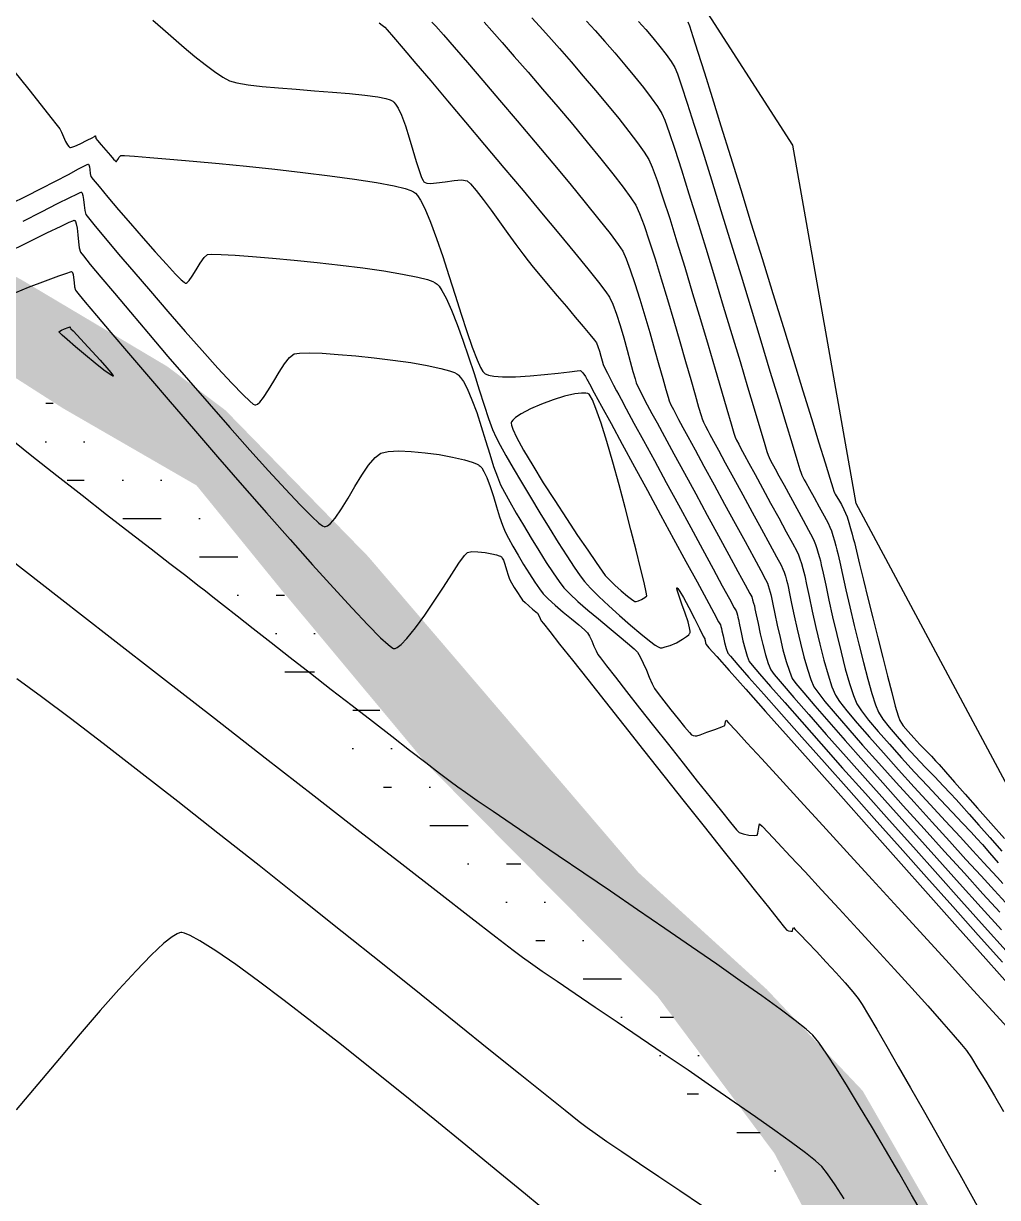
# Model space of a CAD drawing. Header units: metres. Extents: x 708941 to 724052, y 5405153 to 5413472.
# Drawn here: x 709587.8 to 709683, y 5411877.4 to 5411992.1 of the extents above; entities that cross this region are included whole.
import ezdxf

# ---------------------------------------------------------------- set-up
doc = ezdxf.new("R2010")
doc.units = ezdxf.units.M
doc.header["$LTSCALE"] = 12.7
doc.header["$MEASUREMENT"] = 0
for name, color, linetype in [('CONT-MJR1', 252, 'Continuous'), ('CONT-MNR1', 251, 'Continuous'), ('contornos2', 7, 'Continuous'), ('rio', 251, 'Continuous')]:
    doc.layers.add(name, color=color, linetype=linetype)

msp = doc.modelspace()

# ---------------------------------------------------------------- hatches: boundary and pattern name
at = {"layer": 'rio'}
h = msp.add_hatch(dxfattribs=at)
h.set_pattern_fill('MUDST', color=256, scale=15, style=0)
h.paths.add_polyline_path([(709010.72, 5411936.38), (709004.98, 5411946.45), (709001.25, 5411958.08), (708996.13, 5411975.99), (709012.7, 5411962.98), (709030.78, 5411956.49), (709044.53, 5411951.18), (709074.83, 5411950.28), (709089.61, 5411951.82), (709102.43, 5411952.02), (709123.56, 5411954.63), (709134.73, 5411956.95), (709145.4, 5411956.95), (709168.41, 5411955.62), (709183.3, 5411955.53), (709187.67, 5411955.43), (709193.87, 5411958.4), (709194.56, 5411957.99), (709200.68, 5411965.39), (709203.1, 5411977.2), (709205.58, 5411984.02), (709211.33, 5411990.28), (709223.71, 5411994.78), (709231.07, 5411997.27), (709241.21, 5411994.8), (709265.58, 5411997.08), (709286.39, 5412000.38), (709297.9, 5412001.91), (709315.21, 5411997.24), (709326.72, 5411992.03), (709345.09, 5411985.93), (709355.27, 5411979.45), (709376.46, 5411975.37), (709391.72, 5411975.3), (709413.08, 5411978.61), (709438.83, 5411980.92), (709461.63, 5411986.21), (709475.6, 5411989.01), (709492.86, 5411992.74), (709503.45, 5411993.79), (709515.24, 5411993.79), (709532.63, 5411987.71), (709547.37, 5411983.51), (709564.71, 5411977.95), (709575.63, 5411973.62), (709587.68, 5411967.04), (709601.87, 5411958.6), (709607.56, 5411954.31), (709621.49, 5411940.03), (709647.9, 5411909.14), (709660.4, 5411897.76), (709669.81, 5411887.81), (709676.49, 5411876.15), (709682.2, 5411869.04), (709705.75, 5411878.05), (709736, 5411893.04), (709750.64, 5411899.41), (709758.05, 5411906.33), (709764.85, 5411916.27), (709770.13, 5411926.57), (709778.25, 5411949.25), (709785.66, 5411970.64), (709786.5, 5411979.16), (709785.1, 5411992.95), (709785.1, 5412008.74), (709787.55, 5412022.89), (709795.83, 5412039.06), (709803.3, 5412045.65), (709812.9, 5412054.28), (709814.49, 5412059.03), (709815.9, 5412060.78), (709822.13, 5412063.75), (709825.31, 5412072.01), (709847.55, 5412106.6), (709866.9, 5412128.06), (709875.05, 5412136.05), (709882.93, 5412155.32), (709888.97, 5412168.35), (709893.2, 5412182.51), (709907.24, 5412209.92), (709938.47, 5412236.97), (709971.6, 5412250.13), (709991.71, 5412252.94), (710005.1, 5412261.1), (710014.56, 5412263.33), (710040.82, 5412267.64), (710057.91, 5412266.41), (710076.56, 5412261.93), (710102.9, 5412255.3), (710112.79, 5412247.31), (710119.45, 5412240.72), (710131.28, 5412231.78), (710145.37, 5412209.63), (710149.4, 5412194.25), (710150.27, 5412166.43), (710139.83, 5412142.28), (710130.23, 5412129.69), (710126.33, 5412121.71), (710117.73, 5412100.96), (710114.13, 5412096.47), (710111.94, 5412085.44), (710111.94, 5412063.54), (710117.58, 5412054.18), (710137.74, 5412018.92), (710146.76, 5412008.05), (710171.4, 5411997.24), (710179.97, 5411993.95), (710184.25, 5412001.58), (710190.69, 5412018), (710194.77, 5412034.37), (710197.31, 5412050.49), (710197.31, 5412064.26), (710199.32, 5412079.72), (710201.37, 5412092.19), (710205.73, 5412098.48), (710214.95, 5412120.36), (710219.48, 5412128.98), (710230.13, 5412139.36), (710235.6, 5412142.44), (710241.85, 5412140.68), (710250.27, 5412138.84), (710280.27, 5412139.46), (710296.04, 5412143.18), (710311.35, 5412143.18), (710329.27, 5412144.22), (710333.88, 5412147.83), (710359.32, 5412147.31), (710368.97, 5412148.45), (710370.82, 5412151.38), (710390.46, 5412160.63), (710398.15, 5412171.03), (710408.65, 5412192.1), (710415.95, 5412204.58), (710425.69, 5412246.2), (710427.89, 5412275.36), (710429.04, 5412328.01), (710428.04, 5412335.01), (710422.46, 5412340.84), (710414.39, 5412351.33), (710395.98, 5412353.91), (710387.66, 5412360.04), (710378.34, 5412372.12), (710377.12, 5412383.36), (710377.12, 5412396.81), (710371.6, 5412397.8), (710368.77, 5412410.55), (710362.93, 5412436.03), (710362.93, 5412455.01), (710369.68, 5412482.49), (710374.05, 5412500.93), (710382.11, 5412513.13), (710396.48, 5412526.77), (710413.79, 5412540.1), (710438.62, 5412552.3), (710472.36, 5412570.37), (710507.51, 5412590.61), (710519.7, 5412579.46), (710499.92, 5412572.63), (710480.98, 5412561.98), (710445.54, 5412543.55), (710413.79, 5412532.5), (710411.05, 5412528.12), (710405.76, 5412520.43), (710394.25, 5412506.93), (710388.85, 5412494.92), (710386.47, 5412476.01), (710382.71, 5412446.17), (710388.72, 5412397.62), (710394.97, 5412383.05), (710398.02, 5412368.11), (710411.09, 5412363.15), (710426.51, 5412356), (710442.45, 5412348.49), (710447.05, 5412337.14), (710447.05, 5412315.92), (710441.78, 5412260.07), (710441.78, 5412194.92), (710437.48, 5412190.86), (710437.48, 5412179.96), (710422.82, 5412173.29), (710418.74, 5412164.82), (710409.45, 5412149.84), (710394.78, 5412136.49), (710379.86, 5412129.78), (710371.88, 5412127.03), (710311.73, 5412127.03), (710308.89, 5412124), (710254.14, 5412121.42), (710236.99, 5412126.6), (710229.16, 5412118.66), (710218.68, 5412095.96), (710213.59, 5412055.1), (710203.57, 5412019.88), (710201.34, 5412006.55), (710198.59, 5411993.54), (710194.4, 5411986.49), (710188.54, 5411983.77), (710175.67, 5411983.77), (710136.96, 5411996.55), (710120.35, 5412009.39), (710098.73, 5412043.32), (710098.73, 5412061.02), (710096.67, 5412091.87), (710100.83, 5412110.83), (710110.63, 5412117.13), (710123.77, 5412149.24), (710130.92, 5412166.36), (710128.79, 5412197.14), (710123.8, 5412211.38), (710113.15, 5412223.6), (710085.02, 5412238.46), (710058.13, 5412249.84), (710029.73, 5412249.84), (710015.06, 5412246.32), (710001.6, 5412242.56), (709992.04, 5412242.56), (709972.27, 5412238.6), (709963.64, 5412235.76), (709954.26, 5412232.26), (709954.26, 5412228.55), (709945.86, 5412220.35), (709925.83, 5412192.24), (709917.05, 5412177.32), (709899.37, 5412144.55), (709894.3, 5412133.07), (709891.48, 5412127.42), (709886.71, 5412118.47), (709886.71, 5412100.95), (709884.61, 5412095.01), (709863.2, 5412086.46), (709839.07, 5412054.84), (709818.25, 5412032.92), (709804.19, 5412017.18), (709804.19, 5411995.52), (709809.04, 5411990.11), (709796.13, 5411953.84), (709781.68, 5411916.41), (709768.27, 5411889.66), (709746.93, 5411879.08), (709713.1, 5411863.01), (709689.29, 5411855.41), (709697.02, 5411835.95), (709708.2, 5411825.46), (709725.86, 5411817.9), (709778.24, 5411813.93), (709792.75, 5411813.93), (709806.43, 5411818.64), (709820.66, 5411821.87), (709831.69, 5411824.63), (709853.8, 5411835.25), (709879.02, 5411846.88), (709921.68, 5411861.15), (709947.96, 5411871.32), (709969.09, 5411879.92), (709979.29, 5411886.02), (709982.27, 5411909.39), (709987.23, 5411923.13), (709997.03, 5411933.25), (710000.38, 5411927.93), (710000.38, 5411906.72), (709997.04, 5411893.11), (709991.96, 5411879.15), (709967.58, 5411866.46), (709951.2, 5411859.77), (709918.84, 5411852.05), (709894.39, 5411845.25), (709864.94, 5411830.28), (709840.16, 5411819.17), (709812.7, 5411811), (709801.26, 5411807.45), (709779.31, 5411803.47), (709766.14, 5411803.47), (709756.94, 5411797.7), (709737.23, 5411795.78), (709715.18, 5411796.68), (709708.1, 5411801.85), (709698.23, 5411815.71), (709693.86, 5411826.48), (709676.55, 5411857.93), (709667.66, 5411869.47), (709661.18, 5411881.7), (709649.81, 5411896.98), (709627.11, 5411919.87), (709613.01, 5411936.78), (709604.72, 5411946.98), (709591.67, 5411954.52), (709575.87, 5411964.64), (709557.6, 5411970.47), (709551.42, 5411973.23), (709538.02, 5411976.43), (709518.15, 5411979.68), (709504.01, 5411982), (709494.29, 5411985.04), (709479.8, 5411980.64), (709442.42, 5411967.64), (709425.43, 5411960.31), (709402.9, 5411951.24), (709383.6, 5411945.23), (709362.15, 5411938.26), (709331.55, 5411930.11), (709320.42, 5411924.96), (709306.56, 5411912.14), (709285.88, 5411895.62), (709279.31, 5411870.27), (709273.83, 5411857.41), (709264.69, 5411829.66), (709254.13, 5411801.64), (709246.31, 5411791.25), (709237.29, 5411777.87), (709219.52, 5411767.13), (709208.6, 5411765.29), (709203.92, 5411751.48), (709203.91, 5411735.92), (709205.94, 5411719.08), (709203.34, 5411708.78), (709199.33, 5411696.28), (709197.39, 5411684.19), (709189.35, 5411661.06), (709186.31, 5411649.66), (709173.04, 5411639.59), (709167.53, 5411621.08), (709166.78, 5411600.74), (709164.06, 5411585.63), (709162.73, 5411558.53), (709162.73, 5411546.6), (709165.95, 5411526.5), (709173.44, 5411512.03), (709050.6, 5411667.95), (709021.23, 5411751.02), (709026.33, 5411756.01), (709028.1, 5411762.18), (709028.65, 5411783.35), (709023.38, 5411795.31), (709011.24, 5411823.29), (709005.01, 5411832.77), (709001.76, 5411870.86)])
h = msp.add_hatch(dxfattribs=at)
h.set_pattern_fill('MUDST', color=256, scale=15, style=0)
h.paths.add_polyline_path([(709425.2, 5411955.82), (709442.88, 5411963.52), (709462.94, 5411969.54), (709485.24, 5411978.41), (709493.83, 5411978.89), (709501.22, 5411979.42), (709517.72, 5411975.24), (709542.17, 5411970.06), (709562.2, 5411965.02), (709577.39, 5411959.26), (709608.69, 5411934.19), (709625.72, 5411914.3), (709646.82, 5411893.84), (709660.3, 5411879.18), (709665.75, 5411865.66), (709677.74, 5411849.33), (709687.8, 5411834.29), (709693.56, 5411818.76), (709703.47, 5411808.4), (709695.28, 5411819.7), (709694.5, 5411824.66), (709694.77, 5411827.87), (709694.67, 5411831.32), (709690.93, 5411835.3), (709687.47, 5411838.69), (709683.66, 5411846.1), (709680.5, 5411850.4), (709679.16, 5411854.09), (709674.04, 5411861.34), (709672.3, 5411865.04), (709668.98, 5411868.64), (709665.09, 5411875.96), (709664.39, 5411879.95), (709659.8, 5411883.74), (709656.68, 5411887.12), (709651.38, 5411894.81), (709649.66, 5411899.45), (709636.62, 5411909.75), (709630.25, 5411917.48), (709627.36, 5411921.16), (709622.76, 5411924.84), (709613.2, 5411936.38), (709612.3, 5411939.97), (709608.41, 5411943.84), (709603.87, 5411948.27), (709597.38, 5411951.02), (709590.63, 5411955.05), (709584.87, 5411958.91), (709582.48, 5411962.67), (709582, 5411965.76), (709570.79, 5411966.09), (709567.32, 5411969.51), (709559.75, 5411970.07), (709552.12, 5411973.91), (709544.71, 5411977.5), (709533.84, 5411977.39), (709531.46, 5411977.23), (709522.1, 5411981.06), (709511.56, 5411981.29), (709508.53, 5411981.22), (709499.82, 5411985.01), (709492.76, 5411985.01), (709488.91, 5411985.11), (709480.96, 5411981.2), (709462.17, 5411974.36), (709458.72, 5411973.65), (709451.42, 5411973.65), (709447.62, 5411969.58), (709443.93, 5411969.97), (709436.32, 5411966.62), (709428.6, 5411962.37), (709421.11, 5411958.6), (709409.63, 5411953.25)])

# ---------------------------------------------------------------- linework, layer by layer
at = {"layer": 'CONT-MJR1', "flags": 128}
for points, elevation in [([(709600.46, 5411992.46), (709601.43, 5411991.59), (709602.46, 5411990.68), (709603.51, 5411989.78), (709604.56, 5411988.91), (709605.56, 5411988.11), (709606.48, 5411987.42), (709607.28, 5411986.88), (709607.94, 5411986.53), (709608.66, 5411986.33), (709609.75, 5411986.14), (709611.13, 5411985.98), (709612.72, 5411985.83), (709614.44, 5411985.7), (709616.23, 5411985.56), (709617.99, 5411985.43), (709619.67, 5411985.28), (709621.17, 5411985.12), (709622.43, 5411984.95), (709623.21, 5411984.79), (709623.64, 5411984.66), (709623.84, 5411984.56), (709623.91, 5411984.52), (709624, 5411984.44), (709624.17, 5411984.25), (709624.42, 5411983.85), (709624.74, 5411983.16), (709625.14, 5411982.12), (709625.51, 5411980.95), (709625.86, 5411979.75), (709626.19, 5411978.63), (709626.49, 5411977.67), (709626.7, 5411977.08), (709626.85, 5411976.78), (709626.94, 5411976.65), (709626.98, 5411976.62), (709627.05, 5411976.58), (709627.23, 5411976.53), (709627.59, 5411976.5), (709628.18, 5411976.54), (709629.02, 5411976.66), (709629.88, 5411976.78), (709630.62, 5411976.83), (709631.15, 5411976.75), (709631.5, 5411976.44), (709632.05, 5411975.81), (709632.73, 5411974.93), (709633.51, 5411973.88), (709634.33, 5411972.75), (709635.15, 5411971.61), (709635.92, 5411970.54), (709636.59, 5411969.62), (709637.12, 5411968.93), (709637.61, 5411968.32), (709638.29, 5411967.51), (709639.09, 5411966.56), (709639.97, 5411965.52), (709640.86, 5411964.46), (709641.73, 5411963.44), (709642.5, 5411962.51), (709643.15, 5411961.74), (709643.6, 5411961.18), (709643.8, 5411960.9), (709643.94, 5411960.56), (709644.08, 5411960.1), (709644.22, 5411959.6), (709644.34, 5411959.14), (709644.46, 5411958.79), (709644.61, 5411958.45), (709644.86, 5411957.96), (709645.15, 5411957.38), (709645.46, 5411956.78), (709645.75, 5411956.24), (709645.97, 5411955.82), (709646.2, 5411955.4), (709646.71, 5411954.45), (709647.45, 5411953.08), (709648.38, 5411951.37), (709649.45, 5411949.41), (709650.61, 5411947.28), (709651.81, 5411945.07), (709653.01, 5411942.87), (709654.15, 5411940.76), (709655.2, 5411938.84), (709656.09, 5411937.18), (709656.8, 5411935.89), (709657.26, 5411935.03), (709657.43, 5411934.71), (709657.5, 5411934.53), (709657.56, 5411934.3), (709657.62, 5411934.11), (709657.66, 5411933.87), (709657.77, 5411933.34), (709657.92, 5411932.62), (709658.11, 5411931.8), (709658.31, 5411930.98), (709658.52, 5411930.28), (709658.72, 5411929.78), (709659.01, 5411929.4), (709659.72, 5411928.58), (709660.79, 5411927.34), (709662.19, 5411925.75), (709663.86, 5411923.86), (709665.76, 5411921.71), (709667.85, 5411919.36), (709670.08, 5411916.86), (709672.4, 5411914.26), (709674.77, 5411911.61), (709677.14, 5411908.96), (709679.47, 5411906.35), (709681.71, 5411903.85), (709683.81, 5411901.51)], 235), ([(709642.83, 5411992.36), (709643.68, 5411991.43), (709644.61, 5411990.38), (709645.59, 5411989.25), (709646.57, 5411988.1), (709647.51, 5411986.95), (709648.39, 5411985.86), (709649.15, 5411984.87), (709649.76, 5411984.01), (709650.18, 5411983.33), (709650.46, 5411982.67), (709650.89, 5411981.48), (709651.44, 5411979.84), (709652.1, 5411977.81), (709652.83, 5411975.48), (709653.63, 5411972.91), (709654.47, 5411970.18), (709655.33, 5411967.35), (709656.19, 5411964.51), (709657.03, 5411961.73), (709657.83, 5411959.08), (709658.56, 5411956.63), (709659.21, 5411954.45), (709659.76, 5411952.62), (709660.18, 5411951.21), (709660.45, 5411950.29), (709660.56, 5411949.94), (709660.66, 5411949.71), (709660.81, 5411949.42), (709660.96, 5411949.13), (709661.08, 5411948.91), (709661.24, 5411948.61), (709661.62, 5411947.93), (709662.13, 5411946.99), (709662.74, 5411945.88), (709663.38, 5411944.71), (709664, 5411943.58), (709664.52, 5411942.61), (709664.9, 5411941.9), (709665.08, 5411941.54), (709665.2, 5411941.22), (709665.33, 5411940.81), (709665.46, 5411940.35), (709665.58, 5411939.93), (709665.67, 5411939.6), (709665.76, 5411939.23), (709665.93, 5411938.4), (709666.19, 5411937.22), (709666.51, 5411935.76), (709666.87, 5411934.13), (709667.27, 5411932.41), (709667.69, 5411930.69), (709668.11, 5411929.06), (709668.52, 5411927.61), (709668.9, 5411926.45), (709669.24, 5411925.64), (709669.68, 5411924.96), (709670.39, 5411924.05), (709671.32, 5411922.94), (709672.41, 5411921.69), (709673.61, 5411920.35), (709674.88, 5411918.97), (709676.17, 5411917.59), (709677.41, 5411916.26), (709678.56, 5411915.04), (709679.57, 5411913.97), (709680.39, 5411913.09), (709680.96, 5411912.47), (709681.5, 5411911.87), (709682.2, 5411911.06), (709683.05, 5411910.1)], 240), ([(709586.44, 5411965.59), (709588.3, 5411966.34), (709589.95, 5411966.98), (709591.28, 5411967.47), (709592.04, 5411967.74), (709592.39, 5411967.85), (709592.51, 5411967.88), (709592.54, 5411967.87), (709592.56, 5411967.85), (709592.61, 5411967.78), (709592.66, 5411967.61), (709592.71, 5411967.29), (709592.75, 5411966.82), (709592.8, 5411966.38), (709592.89, 5411966.07), (709592.9, 5411966.05), (709592.99, 5411965.93), (709593.25, 5411965.61), (709593.85, 5411964.89), (709594.94, 5411963.6), (709596.36, 5411961.92), (709598.07, 5411959.91), (709600.02, 5411957.63), (709602.15, 5411955.14), (709604.42, 5411952.5), (709606.78, 5411949.78), (709609.17, 5411947.02), (709611.55, 5411944.31), (709613.86, 5411941.68), (709616.06, 5411939.21), (709618.1, 5411936.96), (709619.91, 5411934.98), (709621.47, 5411933.34), (709622.7, 5411932.1), (709623.43, 5411931.43), (709623.81, 5411931.13), (709623.97, 5411931.05), (709624.03, 5411931.04), (709624.12, 5411931.05), (709624.33, 5411931.14), (709624.7, 5411931.42), (709625.28, 5411932.01), (709626.11, 5411933.05), (709627.01, 5411934.3), (709627.94, 5411935.67), (709628.84, 5411937.04), (709629.66, 5411938.31), (709630.36, 5411939.37), (709630.89, 5411940.12), (709631.19, 5411940.44), (709631.61, 5411940.51), (709632.22, 5411940.5), (709632.91, 5411940.43), (709633.58, 5411940.31), (709634.03, 5411940.2), (709634.29, 5411940.11), (709634.41, 5411940.06), (709634.45, 5411940.03), (709634.5, 5411939.99), (709634.58, 5411939.88), (709634.7, 5411939.66), (709634.84, 5411939.27), (709635.01, 5411938.73), (709635.16, 5411938.21), (709635.31, 5411937.83), (709635.5, 5411937.47), (709635.77, 5411937), (709636.07, 5411936.5), (709636.36, 5411936.07), (709636.57, 5411935.77), (709636.82, 5411935.53), (709637.18, 5411935.22), (709637.56, 5411934.9), (709637.87, 5411934.64), (709638.04, 5411934.49), (709638.16, 5411934.27), (709638.28, 5411933.99), (709638.38, 5411933.76), (709638.61, 5411933.47), (709639.23, 5411932.69), (709640.19, 5411931.47), (709641.44, 5411929.89), (709642.94, 5411928), (709644.63, 5411925.86), (709646.47, 5411923.54), (709648.4, 5411921.1), (709650.39, 5411918.6), (709652.37, 5411916.09), (709654.31, 5411913.65), (709656.15, 5411911.34), (709657.84, 5411909.21), (709659.34, 5411907.32), (709660.59, 5411905.75), (709661.55, 5411904.55), (709662.17, 5411903.78), (709662.4, 5411903.5), (709662.57, 5411903.45), (709662.8, 5411903.41), (709662.94, 5411903.42), (709662.99, 5411903.6), (709663.03, 5411903.77), (709663.22, 5411903.59), (709663.71, 5411903.09), (709664.43, 5411902.34), (709665.3, 5411901.42), (709666.25, 5411900.4), (709667.2, 5411899.35), (709668.09, 5411898.36), (709668.84, 5411897.49), (709669.37, 5411896.82), (709669.74, 5411896.24), (709670.36, 5411895.22), (709671.18, 5411893.83), (709672.17, 5411892.13), (709673.28, 5411890.2), (709674.48, 5411888.12), (709675.71, 5411885.94), (709676.96, 5411883.76), (709678.16, 5411881.62), (709679.29, 5411879.62), (709680.31, 5411877.81), (709681.17, 5411876.28)], 230), ([(709675.79, 5411875.58), (709674.59, 5411877.66), (709673.34, 5411879.82), (709672.05, 5411882.03), (709670.76, 5411884.2), (709669.51, 5411886.29), (709668.33, 5411888.23), (709667.25, 5411889.96), (709666.3, 5411891.41), (709665.51, 5411892.54), (709664.93, 5411893.26), (709664.29, 5411893.84), (709663.21, 5411894.69), (709661.74, 5411895.79), (709659.94, 5411897.09), (709657.85, 5411898.57), (709655.55, 5411900.18), (709653.07, 5411901.9), (709650.48, 5411903.68), (709647.82, 5411905.5), (709645.16, 5411907.31), (709642.55, 5411909.08), (709640.05, 5411910.78), (709637.7, 5411912.38), (709635.56, 5411913.83), (709633.7, 5411915.1), (709632.15, 5411916.15), (709630.99, 5411916.96), (709630.25, 5411917.48), (709629.51, 5411918.03), (709628.45, 5411918.84), (709627.11, 5411919.87), (709625.54, 5411921.08), (709623.79, 5411922.43), (709621.9, 5411923.9), (709619.92, 5411925.43), (709617.89, 5411927.01), (709615.86, 5411928.59), (709613.88, 5411930.13), (709612, 5411931.6), (709610.25, 5411932.97), (709608.69, 5411934.19), (709607.36, 5411935.23), (709606.31, 5411936.05), (709605.59, 5411936.63), (709604.84, 5411937.21), (709603.67, 5411938.13), (709602.12, 5411939.32), (709600.28, 5411940.74), (709598.19, 5411942.36), (709595.92, 5411944.12), (709593.53, 5411945.99), (709591.07, 5411947.91), (709588.62, 5411949.85), (709586.24, 5411951.75)], 230)]:
    msp.add_lwpolyline(points, dxfattribs=dict(at, elevation=elevation))
at = {"layer": 'CONT-MNR1', "flags": 128}
for points, elevation in [([(709622.57, 5411992.19), (709622.87, 5411991.96), (709623.11, 5411991.77), (709623.35, 5411991.5), (709623.96, 5411990.78), (709624.91, 5411989.67), (709626.14, 5411988.23), (709627.6, 5411986.51), (709629.24, 5411984.57), (709631.01, 5411982.47), (709632.87, 5411980.27), (709634.76, 5411978.03), (709636.63, 5411975.8), (709638.43, 5411973.63), (709640.12, 5411971.6), (709641.65, 5411969.75), (709642.95, 5411968.15), (709643.99, 5411966.85), (709644.72, 5411965.91), (709645.08, 5411965.39), (709645.4, 5411964.68), (709645.75, 5411963.72), (709646.11, 5411962.6), (709646.46, 5411961.4), (709646.8, 5411960.2), (709647.1, 5411959.08), (709647.36, 5411958.12), (709647.56, 5411957.4), (709647.68, 5411957.02), (709647.88, 5411956.58), (709648.16, 5411956.02), (709648.47, 5411955.42), (709648.76, 5411954.87), (709648.99, 5411954.44), (709649.21, 5411954.02), (709649.72, 5411953.09), (709650.45, 5411951.75), (709651.36, 5411950.08), (709652.39, 5411948.18), (709653.49, 5411946.15), (709654.62, 5411944.08), (709655.72, 5411942.06), (709656.74, 5411940.19), (709657.62, 5411938.57), (709658.32, 5411937.27), (709658.78, 5411936.41), (709658.96, 5411936.08), (709659.05, 5411935.81), (709659.15, 5411935.48), (709659.23, 5411935.21), (709659.28, 5411934.93), (709659.41, 5411934.32), (709659.58, 5411933.47), (709659.8, 5411932.47), (709660.05, 5411931.42), (709660.31, 5411930.42), (709660.57, 5411929.56), (709660.83, 5411928.95), (709661.17, 5411928.49), (709661.93, 5411927.58), (709663.07, 5411926.26), (709664.53, 5411924.59), (709666.25, 5411922.63), (709668.19, 5411920.45), (709670.3, 5411918.09), (709672.51, 5411915.61), (709674.78, 5411913.08), (709677.05, 5411910.55), (709679.27, 5411908.08), (709681.39, 5411905.72), (709683.36, 5411903.54)], 236), ([(709627.72, 5411992.26), (709628.1, 5411991.85), (709628.84, 5411991.01), (709629.89, 5411989.81), (709631.18, 5411988.3), (709632.68, 5411986.56), (709634.32, 5411984.64), (709636.04, 5411982.61), (709637.8, 5411980.53), (709639.53, 5411978.47), (709641.18, 5411976.48), (709642.7, 5411974.63), (709644.03, 5411972.98), (709645.12, 5411971.59), (709645.92, 5411970.54), (709646.36, 5411969.87), (709646.7, 5411969.12), (709647.1, 5411968.04), (709647.55, 5411966.71), (709648.03, 5411965.19), (709648.52, 5411963.57), (709649.01, 5411961.91), (709649.47, 5411960.28), (709649.9, 5411958.76), (709650.27, 5411957.43), (709650.58, 5411956.35), (709650.79, 5411955.6), (709650.9, 5411955.25), (709651.07, 5411954.87), (709651.31, 5411954.4), (709651.57, 5411953.89), (709651.82, 5411953.42), (709652.01, 5411953.06), (709652.23, 5411952.65), (709652.72, 5411951.75), (709653.43, 5411950.45), (709654.3, 5411948.85), (709655.28, 5411947.05), (709656.31, 5411945.16), (709657.34, 5411943.27), (709658.31, 5411941.49), (709659.16, 5411939.92), (709659.85, 5411938.65), (709660.31, 5411937.79), (709660.49, 5411937.44), (709660.58, 5411937.2), (709660.68, 5411936.88), (709660.77, 5411936.56), (709660.84, 5411936.31), (709660.9, 5411936.01), (709661.03, 5411935.36), (709661.22, 5411934.43), (709661.46, 5411933.32), (709661.73, 5411932.11), (709662.02, 5411930.9), (709662.33, 5411929.77), (709662.64, 5411928.82), (709662.93, 5411928.12), (709663.29, 5411927.62), (709664.04, 5411926.7), (709665.12, 5411925.43), (709666.49, 5411923.86), (709668.08, 5411922.04), (709669.87, 5411920.04), (709671.78, 5411917.9), (709673.77, 5411915.67), (709675.8, 5411913.43), (709677.8, 5411911.21), (709679.74, 5411909.07), (709681.55, 5411907.07), (709683.19, 5411905.26)], 237), ([(709632.81, 5411992.24), (709633.58, 5411991.4), (709634.58, 5411990.27), (709635.77, 5411988.91), (709637.11, 5411987.38), (709638.53, 5411985.72), (709640.01, 5411983.99), (709641.48, 5411982.25), (709642.9, 5411980.54), (709644.23, 5411978.91), (709645.41, 5411977.43), (709646.4, 5411976.14), (709647.16, 5411975.1), (709647.63, 5411974.36), (709647.99, 5411973.56), (709648.44, 5411972.38), (709648.96, 5411970.87), (709649.53, 5411969.12), (709650.13, 5411967.18), (709650.74, 5411965.14), (709651.36, 5411963.07), (709651.95, 5411961.03), (709652.51, 5411959.09), (709653.01, 5411957.33), (709653.44, 5411955.82), (709653.78, 5411954.63), (709654.01, 5411953.82), (709654.12, 5411953.48), (709654.26, 5411953.17), (709654.45, 5411952.78), (709654.67, 5411952.36), (709654.88, 5411951.97), (709655.04, 5411951.67), (709655.24, 5411951.29), (709655.71, 5411950.43), (709656.38, 5411949.2), (709657.2, 5411947.71), (709658.1, 5411946.06), (709659.02, 5411944.35), (709659.92, 5411942.71), (709660.73, 5411941.22), (709661.39, 5411940.01), (709661.84, 5411939.17), (709662.02, 5411938.81), (709662.13, 5411938.51), (709662.25, 5411938.11), (709662.36, 5411937.71), (709662.45, 5411937.4), (709662.52, 5411937.1), (709662.66, 5411936.41), (709662.86, 5411935.43), (709663.11, 5411934.24), (709663.41, 5411932.92), (709663.73, 5411931.56), (709664.06, 5411930.23), (709664.4, 5411929.03), (709664.73, 5411928.02), (709665.04, 5411927.29), (709665.41, 5411926.76), (709666.11, 5411925.87), (709667.11, 5411924.68), (709668.36, 5411923.24), (709669.8, 5411921.61), (709671.39, 5411919.82), (709673.08, 5411917.94), (709674.82, 5411916.01), (709676.58, 5411914.08), (709678.28, 5411912.2), (709679.9, 5411910.43), (709681.38, 5411908.81), (709682.68, 5411907.39), (709683.75, 5411906.23)], 238), ([(709637.47, 5411992.68), (709638.22, 5411991.87), (709639.14, 5411990.85), (709640.18, 5411989.67), (709641.32, 5411988.37), (709642.51, 5411986.99), (709643.7, 5411985.58), (709644.87, 5411984.18), (709645.97, 5411982.83), (709646.96, 5411981.58), (709647.81, 5411980.47), (709648.47, 5411979.54), (709648.91, 5411978.84), (709649.25, 5411978.07), (709649.72, 5411976.79), (709650.29, 5411975.1), (709650.95, 5411973.06), (709651.66, 5411970.78), (709652.42, 5411968.31), (709653.19, 5411965.75), (709653.96, 5411963.19), (709654.7, 5411960.69), (709655.39, 5411958.34), (709656.01, 5411956.22), (709656.54, 5411954.42), (709656.95, 5411953.01), (709657.22, 5411952.08), (709657.34, 5411951.71), (709657.48, 5411951.4), (709657.69, 5411951), (709657.9, 5411950.6), (709658.06, 5411950.29), (709658.25, 5411949.94), (709658.68, 5411949.15), (709659.29, 5411948.04), (709660.02, 5411946.7), (709660.81, 5411945.25), (709661.6, 5411943.8), (709662.33, 5411942.46), (709662.94, 5411941.33), (709663.37, 5411940.54), (709663.55, 5411940.18), (709663.68, 5411939.82), (709663.82, 5411939.35), (709663.96, 5411938.87), (709664.06, 5411938.5), (709664.14, 5411938.13), (709664.32, 5411937.3), (709664.57, 5411936.12), (709664.88, 5411934.69), (709665.24, 5411933.1), (709665.62, 5411931.47), (709666.02, 5411929.89), (709666.42, 5411928.46), (709666.8, 5411927.28), (709667.14, 5411926.47), (709667.55, 5411925.86), (709668.27, 5411924.94), (709669.26, 5411923.76), (709670.47, 5411922.37), (709671.83, 5411920.83), (709673.31, 5411919.18), (709674.85, 5411917.49), (709676.4, 5411915.8), (709677.91, 5411914.16), (709679.32, 5411912.63), (709680.58, 5411911.27), (709681.65, 5411910.11), (709682.46, 5411909.23), (709682.98, 5411908.66), (709683.51, 5411908.06)], 239), ([(709647.9, 5411992.33), (709648.61, 5411991.54), (709649.31, 5411990.71), (709649.98, 5411989.89), (709650.59, 5411989.11), (709651.09, 5411988.41), (709651.46, 5411987.81), (709651.7, 5411987.22), (709652.11, 5411986.04), (709652.67, 5411984.33), (709653.35, 5411982.19), (709654.15, 5411979.67), (709655.02, 5411976.86), (709655.96, 5411973.84), (709656.93, 5411970.68), (709657.92, 5411967.45), (709658.9, 5411964.24), (709659.85, 5411961.12), (709660.75, 5411958.16), (709661.57, 5411955.45), (709662.3, 5411953.05), (709662.9, 5411951.05), (709663.37, 5411949.52), (709663.66, 5411948.54), (709663.78, 5411948.17), (709663.87, 5411947.97), (709664, 5411947.72), (709664.1, 5411947.53), (709664.26, 5411947.25), (709664.6, 5411946.63), (709665.06, 5411945.8), (709665.57, 5411944.88), (709666.04, 5411944), (709666.42, 5411943.3), (709666.61, 5411942.91), (709666.75, 5411942.55), (709666.89, 5411942.07), (709667.04, 5411941.55), (709667.18, 5411941.07), (709667.28, 5411940.7), (709667.37, 5411940.32), (709667.56, 5411939.49), (709667.83, 5411938.28), (709668.17, 5411936.79), (709668.56, 5411935.1), (709668.98, 5411933.3), (709669.42, 5411931.46), (709669.87, 5411929.68), (709670.3, 5411928.04), (709670.7, 5411926.63), (709671.05, 5411925.52), (709671.35, 5411924.81), (709671.77, 5411924.15), (709672.39, 5411923.34), (709673.16, 5411922.43), (709674.03, 5411921.45), (709674.97, 5411920.45), (709675.92, 5411919.45), (709676.84, 5411918.49), (709677.68, 5411917.62), (709678.4, 5411916.87), (709678.95, 5411916.27), (709679.46, 5411915.7), (709680.2, 5411914.85), (709681.14, 5411913.79), (709682.22, 5411912.56), (709683.39, 5411911.23)], 241), ([(709652.73, 5411992.3), (709652.88, 5411991.89), (709653.21, 5411990.87), (709653.7, 5411989.32), (709654.34, 5411987.3), (709655.1, 5411984.88), (709655.95, 5411982.13), (709656.89, 5411979.12), (709657.89, 5411975.9), (709658.92, 5411972.56), (709659.98, 5411969.15), (709661.03, 5411965.74), (709662.06, 5411962.41), (709663.04, 5411959.22), (709663.97, 5411956.23), (709664.8, 5411953.51), (709665.53, 5411951.14), (709666.14, 5411949.18), (709666.6, 5411947.69), (709666.89, 5411946.74), (709666.99, 5411946.41), (709667.06, 5411946.27), (709667.13, 5411946.14), (709667.23, 5411945.97), (709667.45, 5411945.59), (709667.72, 5411945.1), (709667.97, 5411944.63), (709668.14, 5411944.27), (709668.28, 5411943.9), (709668.44, 5411943.37), (709668.61, 5411942.78), (709668.77, 5411942.23), (709668.89, 5411941.8), (709668.99, 5411941.41), (709669.2, 5411940.54), (709669.51, 5411939.29), (709669.89, 5411937.73), (709670.32, 5411935.95), (709670.79, 5411934.04), (709671.27, 5411932.08), (709671.76, 5411930.15), (709672.22, 5411928.34), (709672.64, 5411926.73), (709672.99, 5411925.42), (709673.27, 5411924.47), (709673.45, 5411923.99), (709673.77, 5411923.5), (709674.24, 5411922.93), (709674.8, 5411922.3), (709675.4, 5411921.66), (709676, 5411921.05), (709676.52, 5411920.51), (709676.93, 5411920.07), (709677.27, 5411919.69), (709677.9, 5411918.98), (709678.77, 5411917.99), (709679.82, 5411916.79), (709681.02, 5411915.43), (709682.32, 5411913.97), (709683.65, 5411912.47)], 242), ([(709586.85, 5411987.53), (709588.32, 5411985.68), (709589.55, 5411984.13), (709590.49, 5411982.93), (709591.11, 5411982.14), (709591.36, 5411981.83), (709591.53, 5411981.5), (709591.72, 5411981.06), (709591.93, 5411980.59), (709592.11, 5411980.27), (709592.23, 5411980.1), (709592.31, 5411980.03), (709592.35, 5411980.02), (709592.4, 5411980.01), (709592.54, 5411980.03), (709592.84, 5411980.14), (709593.35, 5411980.37), (709594.04, 5411980.72), (709594.51, 5411980.96), (709594.74, 5411981.09), (709594.82, 5411981.13), (709594.84, 5411981.13), (709594.84, 5411981.13), (709594.85, 5411981.08), (709594.87, 5411980.98), (709594.89, 5411980.88), (709595.03, 5411980.7), (709595.39, 5411980.28), (709595.85, 5411979.74), (709596.31, 5411979.21), (709596.62, 5411978.87), (709596.79, 5411978.71), (709596.85, 5411978.65), (709596.87, 5411978.65), (709596.89, 5411978.65), (709596.94, 5411978.7), (709597.04, 5411978.84), (709597.17, 5411979.07), (709597.32, 5411979.24), (709597.69, 5411979.23), (709598.67, 5411979.16), (709600.17, 5411979.04), (709602.11, 5411978.87), (709604.39, 5411978.67), (709606.92, 5411978.43), (709609.61, 5411978.17), (709612.37, 5411977.88), (709615.11, 5411977.57), (709617.74, 5411977.25), (709620.16, 5411976.92), (709622.29, 5411976.59), (709624.04, 5411976.26), (709625.1, 5411976), (709625.67, 5411975.8), (709625.93, 5411975.68), (709626.02, 5411975.62), (709626.11, 5411975.54), (709626.3, 5411975.32), (709626.6, 5411974.86), (709627.03, 5411974.04), (709627.59, 5411972.71), (709628.17, 5411971.12), (709628.77, 5411969.35), (709629.38, 5411967.48), (709629.98, 5411965.58), (709630.57, 5411963.73), (709631.13, 5411962.01), (709631.65, 5411960.49), (709632.13, 5411959.24), (709632.47, 5411958.5), (709632.7, 5411958.12), (709632.84, 5411957.96), (709632.91, 5411957.9), (709633.01, 5411957.85), (709633.26, 5411957.75), (709633.77, 5411957.65), (709634.62, 5411957.58), (709635.9, 5411957.59), (709637.31, 5411957.68), (709638.73, 5411957.81), (709640.05, 5411957.96), (709641.15, 5411958.09), (709641.92, 5411958.18), (709642.24, 5411958.2), (709642.46, 5411957.97), (709642.71, 5411957.62), (709642.83, 5411957.42), (709642.89, 5411957.31), (709642.94, 5411957.21), (709643.11, 5411956.9), (709643.58, 5411956.04), (709644.29, 5411954.72), (709645.22, 5411953.02), (709646.3, 5411951.02), (709647.5, 5411948.81), (709648.77, 5411946.48), (709650.06, 5411944.1), (709651.33, 5411941.76), (709652.53, 5411939.56), (709653.62, 5411937.56), (709654.55, 5411935.85), (709655.27, 5411934.52), (709655.73, 5411933.66), (709655.9, 5411933.35), (709655.96, 5411933.18), (709656, 5411933.01), (709656.05, 5411932.78), (709656.16, 5411932.27), (709656.3, 5411931.63), (709656.46, 5411931.03), (709656.62, 5411930.6), (709656.89, 5411930.28), (709657.6, 5411929.46), (709658.69, 5411928.21), (709660.14, 5411926.58), (709661.88, 5411924.61), (709663.87, 5411922.36), (709666.08, 5411919.89), (709668.44, 5411917.23), (709670.92, 5411914.44), (709673.48, 5411911.58), (709676.05, 5411908.69), (709678.61, 5411905.83), (709681.09, 5411903.04), (709683.46, 5411900.38)], 234), ([(709586.61, 5411974.53), (709588.08, 5411975.24), (709589.55, 5411975.99), (709590.95, 5411976.73), (709592.2, 5411977.38), (709593.2, 5411977.92), (709593.77, 5411978.22), (709594.04, 5411978.35), (709594.13, 5411978.38), (709594.15, 5411978.38), (709594.17, 5411978.37), (709594.21, 5411978.3), (709594.25, 5411978.13), (709594.28, 5411977.84), (709594.32, 5411977.45), (709594.39, 5411977.17), (709594.62, 5411976.88), (709595.2, 5411976.18), (709596.05, 5411975.16), (709597.1, 5411973.93), (709598.27, 5411972.57), (709599.49, 5411971.16), (709600.68, 5411969.81), (709601.77, 5411968.6), (709602.68, 5411967.63), (709603.23, 5411967.08), (709603.51, 5411966.83), (709603.62, 5411966.75), (709603.66, 5411966.74), (709603.71, 5411966.75), (709603.82, 5411966.82), (709604.01, 5411967.02), (709604.29, 5411967.42), (709604.68, 5411968.05), (709605.07, 5411968.71), (709605.45, 5411969.25), (709605.79, 5411969.54), (709606.21, 5411969.57), (709607.13, 5411969.54), (709608.48, 5411969.47), (709610.18, 5411969.35), (709612.13, 5411969.18), (709614.27, 5411968.99), (709616.51, 5411968.76), (709618.77, 5411968.51), (709620.97, 5411968.24), (709623.02, 5411967.95), (709624.84, 5411967.64), (709626.35, 5411967.34), (709627.29, 5411967.09), (709627.8, 5411966.9), (709628.04, 5411966.78), (709628.13, 5411966.72), (709628.22, 5411966.64), (709628.41, 5411966.44), (709628.7, 5411966.02), (709629.11, 5411965.28), (709629.64, 5411964.11), (709630.19, 5411962.72), (709630.74, 5411961.18), (709631.29, 5411959.55), (709631.83, 5411957.91), (709632.34, 5411956.31), (709632.82, 5411954.82), (709633.26, 5411953.51), (709633.65, 5411952.43), (709633.98, 5411951.66), (709634.38, 5411950.91), (709634.94, 5411949.9), (709635.65, 5411948.67), (709636.46, 5411947.3), (709637.34, 5411945.82), (709638.25, 5411944.31), (709639.17, 5411942.82), (709640.06, 5411941.4), (709640.89, 5411940.11), (709641.61, 5411939), (709642.21, 5411938.14), (709642.63, 5411937.58), (709643.22, 5411936.94), (709644.03, 5411936.13), (709645, 5411935.22), (709646.06, 5411934.26), (709647.12, 5411933.32), (709648.13, 5411932.48), (709648.99, 5411931.78), (709649.53, 5411931.38), (709649.83, 5411931.19), (709649.96, 5411931.13), (709650.01, 5411931.12), (709650.07, 5411931.11), (709650.23, 5411931.12), (709650.52, 5411931.19), (709650.98, 5411931.34), (709651.61, 5411931.61), (709652.21, 5411931.94), (709652.6, 5411932.2), (709652.81, 5411932.39), (709652.9, 5411932.5), (709652.93, 5411932.55), (709652.95, 5411932.6), (709652.95, 5411932.75), (709652.9, 5411933.07), (709652.74, 5411933.64), (709652.46, 5411934.48), (709652.14, 5411935.36), (709651.86, 5411936.15), (709651.7, 5411936.64), (709651.64, 5411936.88), (709651.64, 5411936.96), (709651.66, 5411936.98), (709651.68, 5411936.97), (709651.76, 5411936.89), (709651.94, 5411936.62), (709652.29, 5411936.03), (709652.81, 5411935.05), (709653.37, 5411933.98), (709653.87, 5411932.99), (709654.23, 5411932.26), (709654.37, 5411931.98), (709654.39, 5411931.91), (709654.41, 5411931.81), (709654.46, 5411931.6), (709654.52, 5411931.43), (709654.79, 5411931.12), (709655.56, 5411930.25), (709656.77, 5411928.88), (709658.38, 5411927.08), (709660.32, 5411924.89), (709662.55, 5411922.38), (709665.02, 5411919.61), (709667.67, 5411916.63), (709670.45, 5411913.5), (709673.31, 5411910.28), (709676.2, 5411907.04), (709679.06, 5411903.82), (709681.85, 5411900.7), (709684.5, 5411897.71)], 233), ([(709587.77, 5411972.81), (709589.57, 5411973.73), (709591.12, 5411974.52), (709592.33, 5411975.13), (709593.02, 5411975.46), (709593.34, 5411975.6), (709593.45, 5411975.63), (709593.47, 5411975.63), (709593.5, 5411975.61), (709593.55, 5411975.53), (709593.61, 5411975.32), (709593.67, 5411974.93), (709593.73, 5411974.38), (709593.79, 5411973.85), (709593.89, 5411973.47), (709594.15, 5411973.12), (709594.82, 5411972.31), (709595.83, 5411971.1), (709597.11, 5411969.59), (709598.59, 5411967.84), (709600.21, 5411965.95), (709601.91, 5411963.99), (709603.62, 5411962.03), (709605.28, 5411960.15), (709606.81, 5411958.45), (709608.16, 5411956.98), (709609.26, 5411955.84), (709609.92, 5411955.21), (709610.26, 5411954.93), (709610.4, 5411954.85), (709610.45, 5411954.84), (709610.52, 5411954.85), (709610.66, 5411954.92), (709610.9, 5411955.13), (709611.26, 5411955.57), (709611.75, 5411956.32), (709612.27, 5411957.18), (709612.8, 5411958.06), (709613.32, 5411958.87), (709613.81, 5411959.49), (709614.26, 5411959.84), (709614.78, 5411959.92), (709615.72, 5411959.94), (709617.01, 5411959.89), (709618.56, 5411959.79), (709620.28, 5411959.65), (709622.09, 5411959.46), (709623.91, 5411959.23), (709625.66, 5411958.98), (709627.25, 5411958.71), (709628.6, 5411958.42), (709629.45, 5411958.18), (709629.92, 5411958), (709630.15, 5411957.88), (709630.24, 5411957.82), (709630.33, 5411957.74), (709630.52, 5411957.54), (709630.79, 5411957.14), (709631.17, 5411956.44), (709631.63, 5411955.35), (709632.09, 5411954.1), (709632.53, 5411952.75), (709632.96, 5411951.37), (709633.37, 5411950.04), (709633.75, 5411948.83), (709634.11, 5411947.81), (709634.43, 5411947.05), (709634.81, 5411946.32), (709635.33, 5411945.37), (709635.96, 5411944.28), (709636.66, 5411943.08), (709637.4, 5411941.84), (709638.16, 5411940.61), (709638.89, 5411939.46), (709639.56, 5411938.43), (709640.15, 5411937.58), (709640.61, 5411936.98), (709641.19, 5411936.37), (709641.99, 5411935.63), (709642.95, 5411934.8), (709643.99, 5411933.93), (709645.03, 5411933.07), (709646.01, 5411932.26), (709646.84, 5411931.56), (709647.47, 5411931.01), (709647.81, 5411930.67), (709648.08, 5411930.22), (709648.37, 5411929.61), (709648.67, 5411928.92), (709648.96, 5411928.23), (709649.24, 5411927.6), (709649.48, 5411927.13), (709649.82, 5411926.65), (709650.38, 5411925.92), (709651.06, 5411925.06), (709651.77, 5411924.17), (709652.41, 5411923.39), (709652.88, 5411922.82), (709653.09, 5411922.59), (709653.24, 5411922.55), (709653.44, 5411922.52), (709653.6, 5411922.52), (709653.92, 5411922.62), (709654.59, 5411922.85), (709655.37, 5411923.13), (709656.03, 5411923.38), (709656.33, 5411923.51), (709656.38, 5411923.68), (709656.41, 5411923.91), (709656.46, 5411924.04), (709656.71, 5411923.78), (709657.4, 5411923.02), (709658.5, 5411921.83), (709659.95, 5411920.25), (709661.71, 5411918.34), (709663.71, 5411916.15), (709665.91, 5411913.74), (709668.27, 5411911.17), (709670.74, 5411908.47), (709673.25, 5411905.72), (709675.77, 5411902.95), (709678.25, 5411900.24), (709680.63, 5411897.62), (709682.87, 5411895.16), (709684.92, 5411892.91)], 232), ([(709586.14, 5411969.7), (709588.27, 5411970.76), (709590.08, 5411971.65), (709591.48, 5411972.33), (709592.27, 5411972.7), (709592.63, 5411972.85), (709592.76, 5411972.89), (709592.78, 5411972.88), (709592.82, 5411972.86), (709592.89, 5411972.76), (709592.97, 5411972.54), (709593.05, 5411972.12), (709593.12, 5411971.48), (709593.18, 5411970.8), (709593.26, 5411970.2), (709593.39, 5411969.77), (709593.66, 5411969.41), (709594.33, 5411968.57), (709595.36, 5411967.34), (709596.69, 5411965.76), (709598.26, 5411963.9), (709600.03, 5411961.82), (709601.93, 5411959.59), (709603.93, 5411957.28), (709605.96, 5411954.94), (709607.98, 5411952.64), (709609.93, 5411950.44), (709611.76, 5411948.4), (709613.41, 5411946.6), (709614.84, 5411945.09), (709615.99, 5411943.93), (709616.67, 5411943.3), (709617.03, 5411943.03), (709617.18, 5411942.95), (709617.24, 5411942.94), (709617.33, 5411942.95), (709617.51, 5411943.03), (709617.81, 5411943.27), (709618.26, 5411943.79), (709618.87, 5411944.68), (709619.52, 5411945.74), (709620.2, 5411946.88), (709620.87, 5411947.99), (709621.53, 5411948.97), (709622.16, 5411949.72), (709622.73, 5411950.14), (709623.44, 5411950.3), (709624.47, 5411950.35), (709625.7, 5411950.31), (709627.05, 5411950.18), (709628.43, 5411949.99), (709629.74, 5411949.75), (709630.89, 5411949.49), (709631.64, 5411949.26), (709632.06, 5411949.09), (709632.27, 5411948.98), (709632.35, 5411948.93), (709632.42, 5411948.86), (709632.58, 5411948.69), (709632.8, 5411948.35), (709633.09, 5411947.76), (709633.42, 5411946.88), (709633.74, 5411945.89), (709634.04, 5411944.88), (709634.33, 5411943.92), (709634.61, 5411943.08), (709634.87, 5411942.44), (709635.19, 5411941.82), (709635.62, 5411941.05), (709636.13, 5411940.17), (709636.68, 5411939.25), (709637.24, 5411938.35), (709637.76, 5411937.54), (709638.23, 5411936.86), (709638.59, 5411936.37), (709639.07, 5411935.88), (709639.75, 5411935.27), (709640.54, 5411934.6), (709641.35, 5411933.94), (709642.07, 5411933.34), (709642.63, 5411932.87), (709642.92, 5411932.58), (709643.12, 5411932.24), (709643.33, 5411931.78), (709643.55, 5411931.27), (709643.75, 5411930.8), (709643.93, 5411930.45), (709644.18, 5411930.12), (709644.77, 5411929.36), (709645.64, 5411928.24), (709646.74, 5411926.84), (709648, 5411925.22), (709649.38, 5411923.47), (709650.82, 5411921.65), (709652.26, 5411919.83), (709653.64, 5411918.09), (709654.91, 5411916.5), (709656.02, 5411915.13), (709656.89, 5411914.04), (709657.49, 5411913.33), (709657.74, 5411913.05), (709658.13, 5411912.92), (709658.67, 5411912.81), (709659.19, 5411912.77), (709659.49, 5411912.8), (709659.57, 5411913.01), (709659.63, 5411913.38), (709659.68, 5411913.73), (709659.74, 5411913.9), (709659.97, 5411913.68), (709660.58, 5411913.05), (709661.52, 5411912.05), (709662.73, 5411910.75), (709664.17, 5411909.21), (709665.78, 5411907.47), (709667.51, 5411905.59), (709669.31, 5411903.63), (709671.13, 5411901.65), (709672.91, 5411899.7), (709674.6, 5411897.83), (709676.16, 5411896.11), (709677.52, 5411894.58), (709678.64, 5411893.3), (709679.47, 5411892.34), (709679.95, 5411891.74), (709680.43, 5411891.03), (709681.07, 5411890.01), (709681.83, 5411888.75), (709682.67, 5411887.32), (709683.56, 5411885.78)], 231), ([(709668.01, 5411877.27), (709667.12, 5411878.64), (709666.38, 5411879.71), (709665.81, 5411880.41), (709665.21, 5411880.96), (709664.21, 5411881.75), (709662.86, 5411882.76), (709661.22, 5411883.94), (709659.34, 5411885.27), (709657.26, 5411886.72), (709655.04, 5411888.24), (709652.74, 5411889.82), (709650.4, 5411891.41), (709648.07, 5411892.99), (709645.81, 5411894.52), (709643.67, 5411895.97), (709641.71, 5411897.3), (709639.96, 5411898.49), (709638.48, 5411899.49), (709637.34, 5411900.29), (709636.56, 5411900.84), (709635.67, 5411901.52), (709633.95, 5411902.84), (709631.51, 5411904.73), (709628.43, 5411907.12), (709624.79, 5411909.95), (709620.69, 5411913.14), (709616.21, 5411916.62), (709611.44, 5411920.33), (709606.47, 5411924.2), (709601.4, 5411928.15), (709596.29, 5411932.12), (709591.25, 5411936.04), (709586.37, 5411939.84)], 231), ([(709654.06, 5411876.6), (709651.94, 5411878.03), (709649.9, 5411879.41), (709647.99, 5411880.69), (709646.27, 5411881.85), (709644.81, 5411882.84), (709643.66, 5411883.64), (709642.88, 5411884.2), (709642.12, 5411884.78), (709640.74, 5411885.88), (709638.79, 5411887.44), (709636.34, 5411889.41), (709633.45, 5411891.72), (709630.21, 5411894.34), (709626.66, 5411897.18), (709622.88, 5411900.21), (709618.94, 5411903.36), (709614.9, 5411906.59), (709610.84, 5411909.82), (709606.81, 5411913.01), (709602.88, 5411916.1), (709599.13, 5411919.03), (709595.61, 5411921.75), (709592.4, 5411924.2), (709589.56, 5411926.33), (709587.17, 5411928.08)], 232), ([(709639.53, 5411875.5), (709636.86, 5411877.71), (709634.01, 5411880.05), (709631.04, 5411882.49), (709627.99, 5411884.97), (709624.92, 5411887.47), (709621.86, 5411889.92), (709618.87, 5411892.3), (709615.99, 5411894.55), (709613.28, 5411896.64), (709610.79, 5411898.52), (709608.55, 5411900.15), (709606.62, 5411901.48), (709605.05, 5411902.48), (709604.09, 5411903), (709603.55, 5411903.22), (709603.29, 5411903.27), (709603.18, 5411903.27), (709603.07, 5411903.25), (709602.82, 5411903.16), (709602.33, 5411902.86), (709601.53, 5411902.23), (709600.28, 5411901.06), (709598.81, 5411899.54), (709597.14, 5411897.72), (709595.31, 5411895.65), (709593.36, 5411893.38), (709591.32, 5411890.97), (709589.22, 5411888.47), (709587.11, 5411885.94)], 233)]:
    msp.add_lwpolyline(points, dxfattribs=dict(at, elevation=elevation))
for points, elevation in [([(709592.38, 5411962.37), (709592.39, 5411962.36), (709592.45, 5411962.29), (709592.65, 5411962.09), (709593.06, 5411961.65), (709593.75, 5411960.92), (709594.53, 5411960.07), (709595.3, 5411959.22), (709595.97, 5411958.47), (709596.35, 5411958.01), (709596.52, 5411957.78), (709596.56, 5411957.69), (709596.56, 5411957.67), (709596.54, 5411957.67), (709596.45, 5411957.71), (709596.19, 5411957.88), (709595.67, 5411958.26), (709594.82, 5411958.94), (709593.86, 5411959.72), (709592.9, 5411960.52), (709592.08, 5411961.24), (709591.59, 5411961.68), (709591.36, 5411961.89), (709591.29, 5411961.97), (709591.28, 5411961.99), (709591.29, 5411962.01), (709591.35, 5411962.07), (709591.52, 5411962.16), (709591.83, 5411962.29), (709592.19, 5411962.43), (709592.36, 5411962.49), (709592.37, 5411962.43)], 229), ([(709643.02, 5411955.93), (709642.94, 5411955.97), (709642.74, 5411956.01), (709642.34, 5411956.01), (709641.67, 5411955.92), (709640.66, 5411955.69), (709639.55, 5411955.34), (709638.41, 5411954.92), (709637.35, 5411954.45), (709636.45, 5411953.98), (709635.9, 5411953.61), (709635.62, 5411953.36), (709635.5, 5411953.2), (709635.47, 5411953.13), (709635.46, 5411953.06), (709635.48, 5411952.88), (709635.62, 5411952.47), (709635.99, 5411951.69), (709636.67, 5411950.43), (709637.57, 5411948.92), (709638.6, 5411947.24), (709639.72, 5411945.49), (709640.86, 5411943.75), (709641.95, 5411942.1), (709642.94, 5411940.64), (709643.76, 5411939.44), (709644.35, 5411938.59), (709644.65, 5411938.18), (709645.04, 5411937.77), (709645.6, 5411937.24), (709646.22, 5411936.68), (709646.82, 5411936.17), (709647.21, 5411935.85), (709647.43, 5411935.7), (709647.52, 5411935.65), (709647.55, 5411935.64), (709647.59, 5411935.64), (709647.69, 5411935.65), (709647.89, 5411935.71), (709648.18, 5411935.83), (709648.52, 5411936.02), (709648.7, 5411936.2), (709648.64, 5411936.56), (709648.44, 5411937.49), (709648.11, 5411938.88), (709647.67, 5411940.64), (709647.16, 5411942.65), (709646.6, 5411944.82), (709646, 5411947.05), (709645.39, 5411949.24), (709644.8, 5411951.28), (709644.24, 5411953.07), (709643.74, 5411954.51), (709643.4, 5411955.34), (709643.19, 5411955.74), (709643.07, 5411955.9)], 234)]:
    msp.add_lwpolyline(points, close=True, dxfattribs=dict(at, elevation=elevation))
at = {"layer": 'contornos2', "color": 30}
msp.add_lwpolyline([(709760.07, 5412010.23), (709750.47, 5411961.58), (709738.39, 5411942.48), (709712.97, 5411907.57), (709702.97, 5411896.94), (709689.34, 5411907.59), (709689.34, 5411907.59), (709669.18, 5411945.2), (709662.99, 5411980.24), (709653.5, 5411994.99)], dxfattribs=at)

doc.saveas('drawing.dxf')
